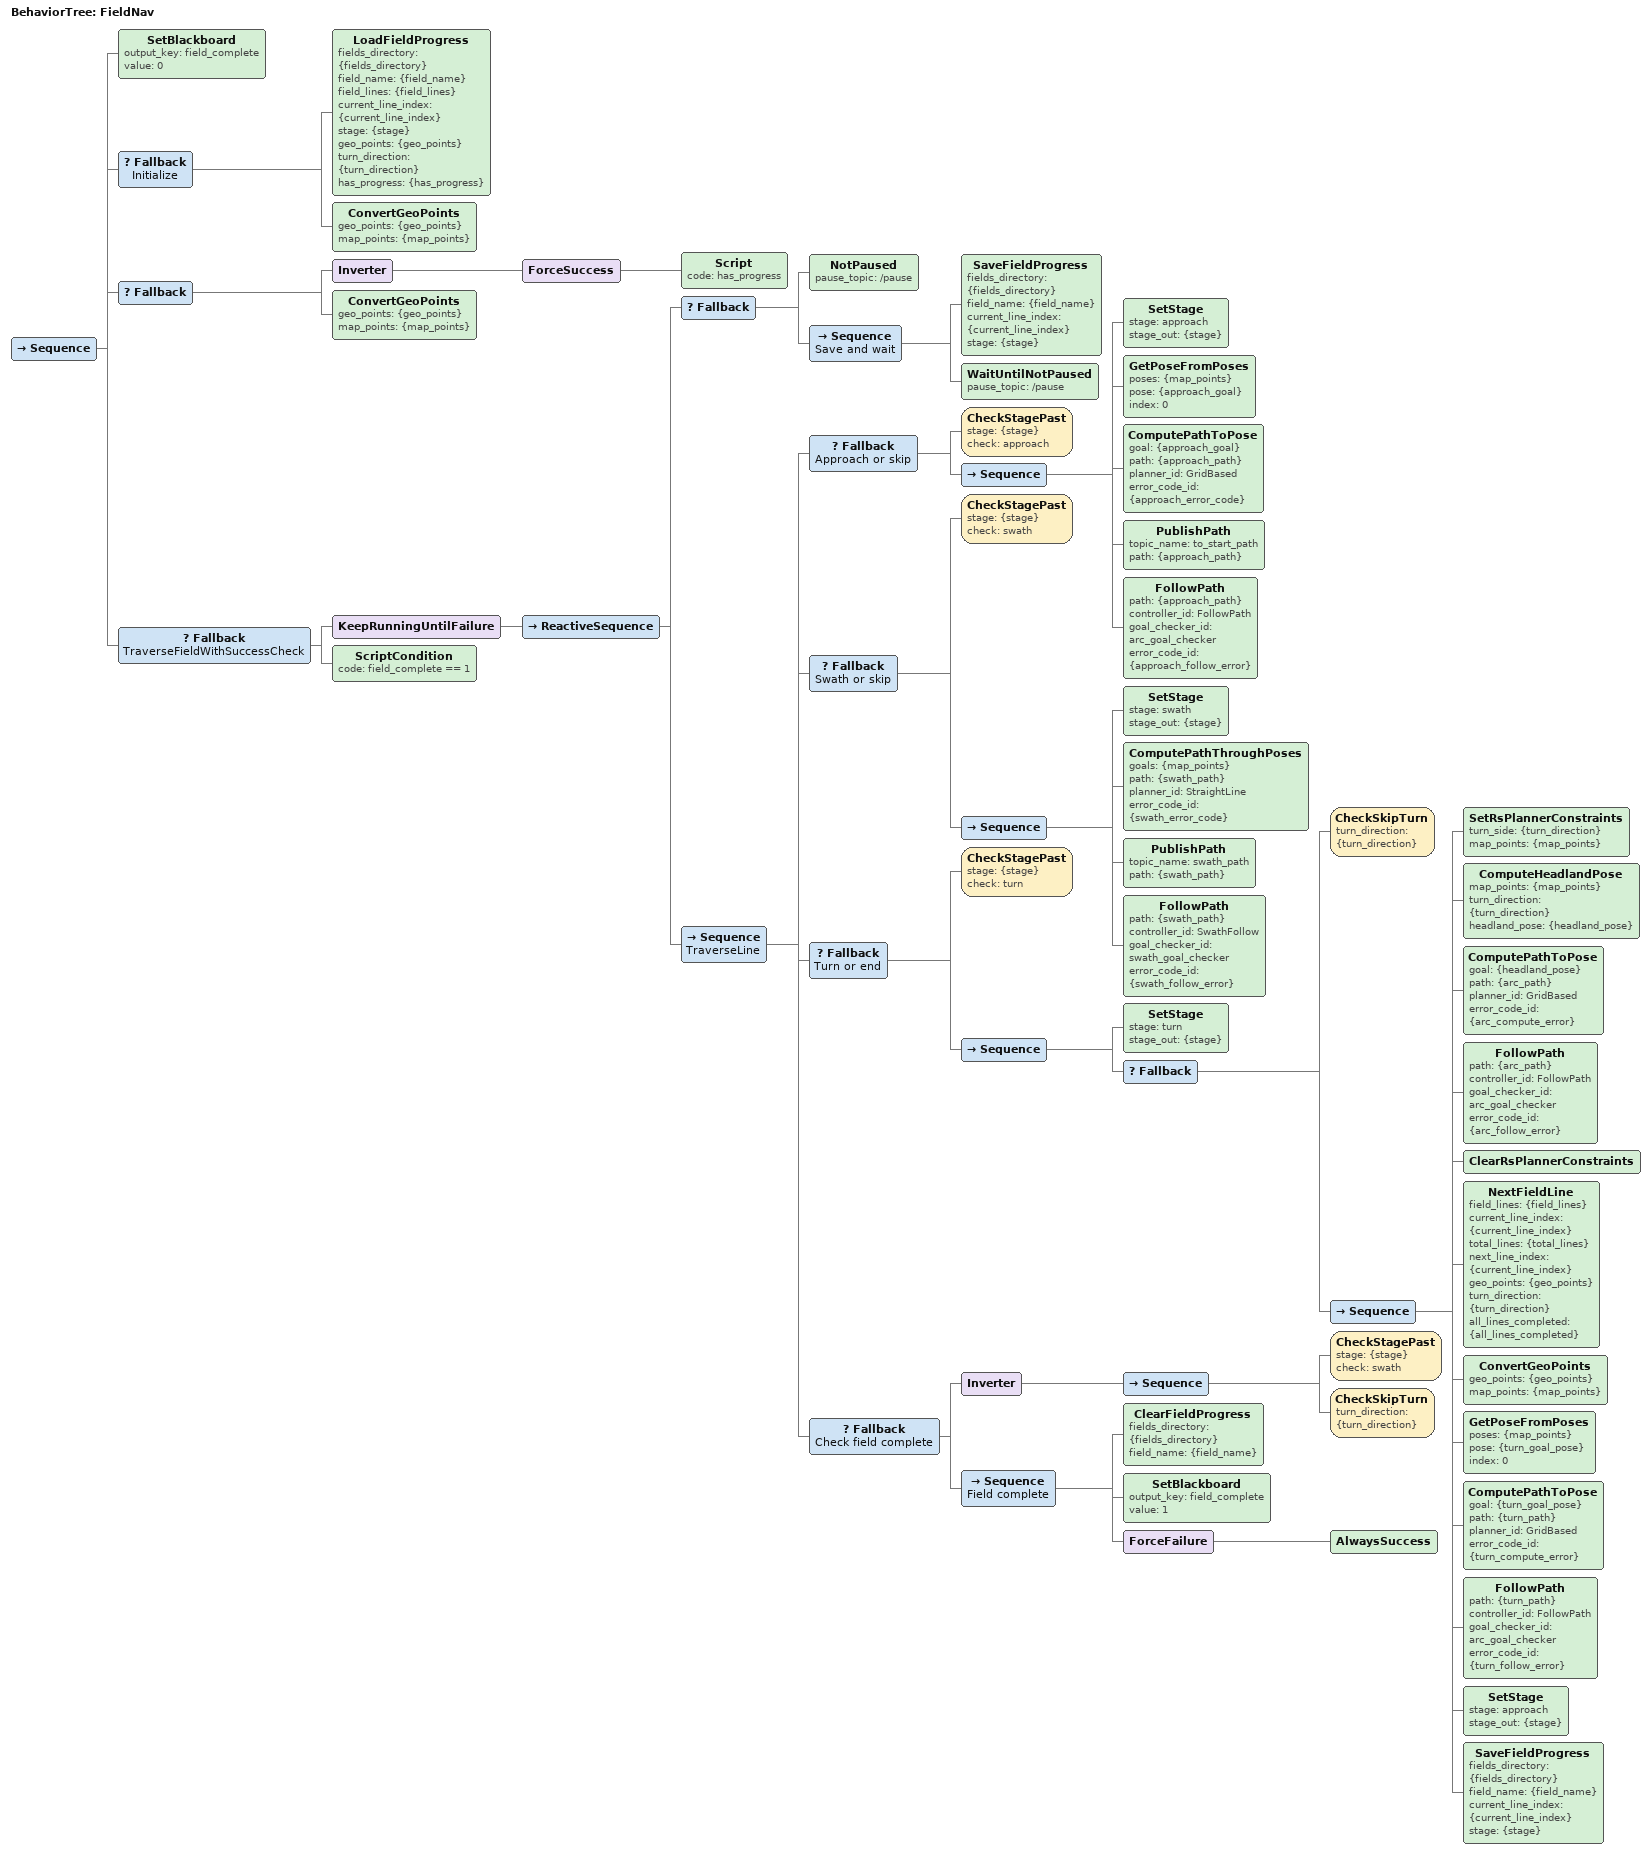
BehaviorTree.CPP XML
<root BTCPP_format="4" main_tree_to_execute="FieldNav">
  <BehaviorTree ID="FieldNav">
    <Sequence>
      <SetBlackboard output_key="field_complete" value="0"/>

      <Fallback name="Initialize">
        <LoadFieldProgress
            fields_directory="{fields_directory}"
            field_name="{field_name}"
            field_lines="{field_lines}"
            current_line_index="{current_line_index}"
            stage="{stage}"
            geo_points="{geo_points}"
            turn_direction="{turn_direction}"
            has_progress="{has_progress}"/>
        <ConvertGeoPoints geo_points="{geo_points}" map_points="{map_points}"/>
      </Fallback>

      <Fallback>
        <Inverter>
          <ForceSuccess>
            <Script code=" has_progress "/>
          </ForceSuccess>
        </Inverter>
        <ConvertGeoPoints geo_points="{geo_points}" map_points="{map_points}"/>
      </Fallback>

      <Fallback name="TraverseFieldWithSuccessCheck">
        <KeepRunningUntilFailure>
          <ReactiveSequence>

            <!-- Check pause state and save progress when paused -->
            <Fallback>
              <NotPaused pause_topic="/pause"/>
              <Sequence name="Save and wait">
                <SaveFieldProgress
                    fields_directory="{fields_directory}"
                    field_name="{field_name}"
                    current_line_index="{current_line_index}"
                    stage="{stage}"/>
                <WaitUntilNotPaused pause_topic="/pause"/>
              </Sequence>
            </Fallback>

            <Sequence name="TraverseLine">

              <!-- APPROACH STAGE -->
              <Fallback name="Approach or skip">
                <CheckStagePast stage="{stage}" check="approach"/>
                <Sequence>
                  <SetStage stage="approach" stage_out="{stage}"/>
                  <GetPoseFromPoses poses="{map_points}" pose="{approach_goal}" index="0"/>
                  <ComputePathToPose goal="{approach_goal}" path="{approach_path}"
                                     planner_id="GridBased"
                                     error_code_id="{approach_error_code}"/>
                  <PublishPath topic_name="to_start_path" path="{approach_path}"/>
                  <FollowPath path="{approach_path}" controller_id="FollowPath"
                              goal_checker_id="arc_goal_checker"
                              error_code_id="{approach_follow_error}"/>
                </Sequence>
              </Fallback>

              <!-- SWATH STAGE -->
              <Fallback name="Swath or skip">
                <CheckStagePast stage="{stage}" check="swath"/>
                <Sequence>
                  <SetStage stage="swath" stage_out="{stage}"/>
                  <ComputePathThroughPoses goals="{map_points}" path="{swath_path}"
                                           planner_id="StraightLine"
                                           error_code_id="{swath_error_code}"/>
                  <PublishPath topic_name="swath_path" path="{swath_path}"/>
                  <FollowPath path="{swath_path}" controller_id="SwathFollow"
                              goal_checker_id="swath_goal_checker"
                              error_code_id="{swath_follow_error}"/>
                </Sequence>
              </Fallback>

              <!-- TURN STAGE - always set stage=turn first, then skip or execute -->
              <Fallback name="Turn or end">
                <CheckStagePast stage="{stage}" check="turn"/>
                <Sequence>
                  <SetStage stage="turn" stage_out="{stage}"/>
                  <Fallback>
                    <!-- Last swath: skip turn, leave stage="turn" so field-complete fires -->
                    <CheckSkipTurn turn_direction="{turn_direction}"/>
                    <!-- Otherwise: two-phase headland turn -->
                    <Sequence>
                      <!-- Constrain RS planner to headland side using current swath axis -->
                      <SetRsPlannerConstraints turn_side="{turn_direction}" map_points="{map_points}"/>

                      <!-- Phase 1: deterministic 90° arc into headland -->
                      <ComputeHeadlandPose
                          map_points="{map_points}"
                          turn_direction="{turn_direction}"
                          headland_pose="{headland_pose}"/>
                      <ComputePathToPose goal="{headland_pose}" path="{arc_path}"
                                         planner_id="GridBased"
                                         error_code_id="{arc_compute_error}"/>
                      <FollowPath path="{arc_path}" controller_id="FollowPath"
                                  goal_checker_id="arc_goal_checker"
                                  error_code_id="{arc_follow_error}"/>

                      <!-- Phase 2: advance to next swath and drive to its start -->
                      <!-- Clear RS constraint before Phase 2 so the planner can reverse -->
                      <!-- along the headland (next swath start is behind the robot after -->
                      <!-- the Phase 1 arc, so fwd_first constraint would force a detour). -->
                      <ClearRsPlannerConstraints/>
                      <NextFieldLine
                          field_lines="{field_lines}"
                          current_line_index="{current_line_index}"
                          total_lines="{total_lines}"
                          next_line_index="{current_line_index}"
                          geo_points="{geo_points}"
                          turn_direction="{turn_direction}"
                          all_lines_completed="{all_lines_completed}"/>
                      <ConvertGeoPoints geo_points="{geo_points}" map_points="{map_points}"/>
                      <GetPoseFromPoses poses="{map_points}" pose="{turn_goal_pose}" index="0"/>
                      <ComputePathToPose goal="{turn_goal_pose}" path="{turn_path}"
                                         planner_id="GridBased"
                                         error_code_id="{turn_compute_error}"/>
                      <FollowPath path="{turn_path}" controller_id="FollowPath"
                                  goal_checker_id="arc_goal_checker"
                                  error_code_id="{turn_follow_error}"/>

                      <!-- Turn done: advance to approach for new line -->
                      <SetStage stage="approach" stage_out="{stage}"/>
                      <SaveFieldProgress
                          fields_directory="{fields_directory}"
                          field_name="{field_name}"
                          current_line_index="{current_line_index}"
                          stage="{stage}"/>
                    </Sequence>
                  </Fallback>
                </Sequence>
              </Fallback>

              <!-- Field complete: fires only when stage="turn" AND turn_direction="end" -->
              <Fallback name="Check field complete">
                <!-- Not done: stage not yet at turn, or more swaths remain -->
                <Inverter>
                  <Sequence>
                    <CheckStagePast stage="{stage}" check="swath"/>
                    <CheckSkipTurn turn_direction="{turn_direction}"/>
                  </Sequence>
                </Inverter>
                <!-- Done: stage=turn and turn_direction=end — last swath fully traversed -->
                <Sequence name="Field complete">
                  <ClearFieldProgress
                      fields_directory="{fields_directory}"
                      field_name="{field_name}"/>
                  <SetBlackboard output_key="field_complete" value="1"/>
                  <ForceFailure>
                    <AlwaysSuccess/>
                  </ForceFailure>
                </Sequence>
              </Fallback>

            </Sequence>
          </ReactiveSequence>
        </KeepRunningUntilFailure>

        <ScriptCondition code=" field_complete == 1 "/>
      </Fallback>
    </Sequence>
  </BehaviorTree>
</root>
